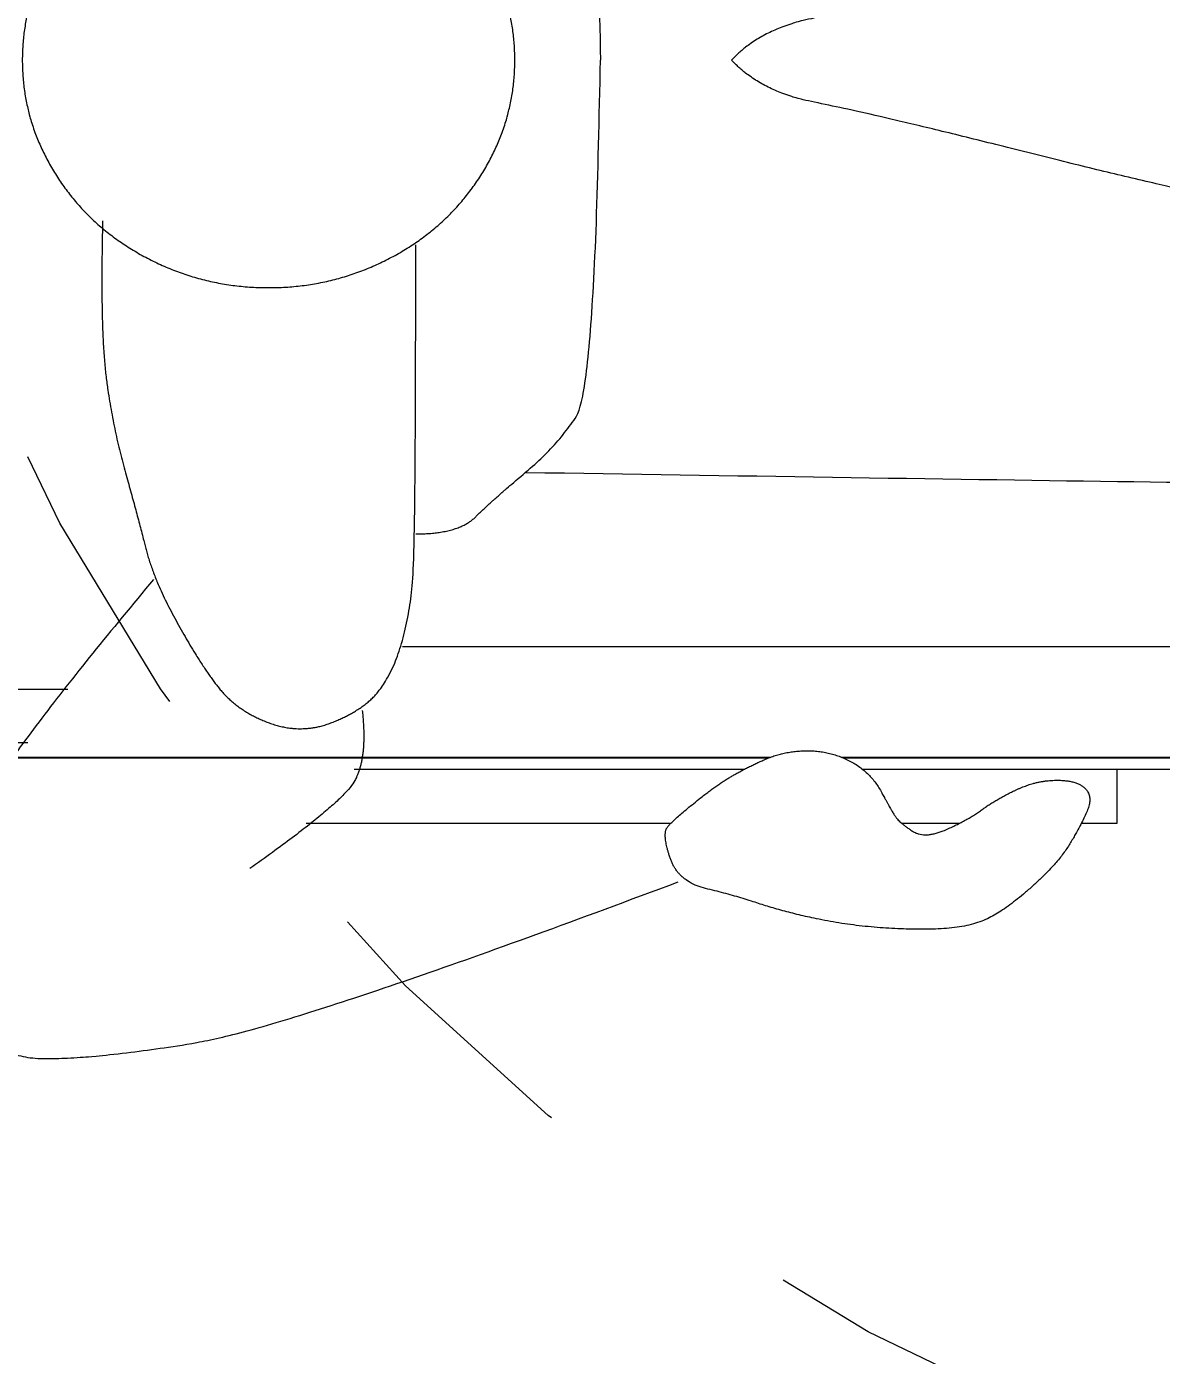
# Model space of a CAD drawing. Header units: metres. Extents: x 106 to 148.5, y -12.7 to 30.
# Drawn here: x 131.8903 to 132.3143, y 21.3734 to 21.8698 of the extents above; entities that cross this region are included whole.
import ezdxf

# ---------------------------------------------------------------- set-up
doc = ezdxf.new("R2010")
doc.units = ezdxf.units.M
doc.header["$LTSCALE"] = 0.508
doc.header["$PDMODE"] = 1
doc.header["$PDSIZE"] = -2
doc.linetypes.add('STYLE_01', pattern=[0.416641, 0.208282, -0.208359])
doc.layers.add('Palazzina IT', color=7, linetype='Continuous')
doc.styles.add('Century Gothic', font='GOTHIC.TTF')
doc.dimstyles.new('Wolli', dxfattribs={"dimtxt": 0.101424, "dimasz": 0.099994, "dimexe": 0.2, "dimexo": 0.2, "dimgap": 0.0015, "dimtad": 1, "dimzin": 3, "dimtxsty": 'Century Gothic', "dimblk": 'DOT', "dimcen": 0, "dimdle": 0.002, "dimaunit": 1, "dimazin": 0, "dimtfac": 0.8, "dimtix": 1, "dimtmove": 0, "dimatfit": 0, "dimldrblk": 'VW_FILLEDARROW', "dimfxl": 1, "dimfrac": 2, "dimtolj": 1, "dimtzin": 3, "dimarcsym": 0})

# ---------------------------------------------------------------- blocks, each defined once
blk = doc.blocks.new('*D6')
at = {"linetype": 'Continuous', "lineweight": -2, "transparency": 16777216}
h = blk.add_hatch(color=0, dxfattribs=at)
edge = h.paths.add_edge_path()
edge.add_arc((131.68464, 21.59667), 0.05, 0, 360, ccw=False)
h = blk.add_hatch(color=0, dxfattribs=at)
edge = h.paths.add_edge_path()
edge.add_arc((133.48464, 21.59667), 0.05, 0, 360, ccw=False)
at = {"color": 0, "linetype": 'Continuous', "lineweight": -2, "transparency": 16777216}
for p, q in [((131.68464, 20.89667), (131.68464, 21.79667)), ((133.48464, 20.89667), (133.48464, 21.79667)), ((131.48464, 21.59667), (131.68464, 21.59667)), ((131.68464, 21.59667), (133.48464, 21.59667)), ((133.48464, 21.59667), (133.68464, 21.59667))]:
    blk.add_line(p, q, dxfattribs=at)
for centre in [(131.68464, 21.59667), (133.48464, 21.59667)]:
    blk.add_circle(centre, 0.05, dxfattribs=at)
at = {"layer": 'Defpoints', "color": 0, "lineweight": 0, "transparency": 16777216}
for p in [(131.68464, 21.59667), (131.68464, 21.59667), (133.48464, 21.59667)]:
    blk.add_point(p, dxfattribs=at)
at = {"color": 0, "transparency": 16777216, "insert": (132.44917, 21.80555), "char_height": 0.101424, "attachment_point": 1, "line_spacing_factor": 1.022525, "style": 'Century Gothic'}
blk.add_mtext('1,80', dxfattribs=at)
blk = doc.blocks.new('_DOT')
at = {"color": 0, "linetype": 'ByBlock', "lineweight": -2}
blk.add_line((-0.5, 0), (-1, 0), dxfattribs=at)
at = {"color": 0, "linetype": 'ByBlock', "lineweight": -2, "const_width": 0.5}
blk.add_lwpolyline([(-0.25, 0, 1), (0.25, 0, 1)], format="xyb", close=True, dxfattribs=at)
blk = doc.blocks.new('VW_FILLEDARROW')
at = {"color": 0, "lineweight": -2}
blk.add_solid([(0, 0), (-3.1752, -0.8508), (-3.1752, 0.8508)], dxfattribs=at)
blk = doc.blocks.new('Gruppo-15')
at = {"color": 8, "linetype": 'Continuous', "lineweight": 13}
for points in [[(-33.17632, 141.1431), (-32.80132, 141.1431), (-32.80132, 141.0971), (-32.90932, 141.0971)], [(-33.31632, 141.1071), (-33.39632, 141.1071), (-33.39632, 141.1271), (-33.30132, 141.1271)], [(-33.21232, 141.0771), (-33.07032, 141.0771), (-32.90932, 141.0771), (-32.90932, 141.0971), (-33.19432, 141.0971)]]:
    blk.add_lwpolyline(points, dxfattribs=at)
for points in [[(-33.13032, 141.5161), (-32.72832, 141.5231), (-32.70832, 141.5181), (-32.68532, 141.5061), (-32.67732, 141.4891), (-32.67332, 141.4641), (-32.67932, 141.4511), (-32.69332, 141.4341), (-32.70832, 141.4281), (-32.76832, 141.4281), (-32.83032, 141.4211), (-32.88532, 141.4111), (-33.00032, 141.3821), (-33.04232, 141.3741), (-33.05332, 141.3621)], [(-33.13032, 141.2081), (-32.72832, 141.2011), (-32.70832, 141.2061), (-32.68532, 141.2181), (-32.67732, 141.2351), (-32.67332, 141.2601), (-32.67932, 141.2731), (-32.69332, 141.2901), (-32.70832, 141.2961), (-32.76832, 141.2961), (-32.83032, 141.3031), (-32.88532, 141.3131), (-33.00032, 141.3421), (-33.04232, 141.3501), (-33.05332, 141.3621)], [(-33.26932, 141.1681), (-33.34732, 141.0751), (-33.35332, 141.0261), (-33.33032, 140.9891), (-33.28932, 140.9891), (-33.21732, 141.0011), (-33.07332, 141.0551)], [(-33.19132, 141.1191), (-33.18932, 141.1011), (-33.19932, 141.0841), (-33.23332, 141.0601)]]:
    blk.add_open_spline(points, degree=2, dxfattribs=at)
blk.add_wipeout([(-33.22632, 141.3621), (-33.31832, 141.3621), (-33.31832, 141.36139), (-33.31831, 141.36068), (-33.31829, 141.35997), (-33.31827, 141.35927), (-33.31824, 141.35856), (-33.31821, 141.35786), (-33.31817, 141.35716), (-33.31813, 141.35646), (-33.31808, 141.35576), (-33.31802, 141.35506), (-33.31796, 141.35436), (-33.31789, 141.35367), (-33.31781, 141.35298), (-33.31773, 141.35229), (-33.31764, 141.3516), (-33.31755, 141.35091), (-33.31745, 141.35022), (-33.31734, 141.34953), (-33.31723, 141.34885), (-33.31712, 141.34817), (-33.31699, 141.34749), (-33.31686, 141.34681), (-33.31673, 141.34613), (-33.31659, 141.34545), (-33.31644, 141.34478), (-33.31629, 141.3441), (-33.31613, 141.34343), (-33.31596, 141.34276), (-33.31579, 141.34209), (-33.31561, 141.34142), (-33.31543, 141.34076), (-33.31524, 141.34009), (-33.31504, 141.33943), (-33.31484, 141.33877), (-33.31463, 141.33811), (-33.31442, 141.33745), (-33.3142, 141.33679), (-33.31397, 141.33614), (-33.31374, 141.33548), (-33.3135, 141.33483), (-33.31326, 141.33418), (-33.31301, 141.33353), (-33.31275, 141.33288), (-33.31249, 141.33223), (-33.31222, 141.33159), (-33.31195, 141.33094), (-33.31167, 141.3303), (-33.31138, 141.32966), (-33.31109, 141.32902), (-33.31079, 141.32838), (-33.31049, 141.32775), (-33.31018, 141.32711), (-33.30986, 141.32648), (-33.30954, 141.32584), (-33.30921, 141.32521), (-33.30888, 141.32459), (-33.30854, 141.32396), (-33.30819, 141.32333), (-33.30784, 141.32271), (-33.30748, 141.32208), (-33.30712, 141.32146), (-33.30675, 141.32084), (-33.30637, 141.32022), (-33.30599, 141.31961), (-33.3056, 141.31899), (-33.30521, 141.31838), (-33.30481, 141.31778), (-33.30441, 141.31717), (-33.30401, 141.31658), (-33.3036, 141.31598), (-33.30319, 141.31539), (-33.30277, 141.31481), (-33.30234, 141.31422), (-33.30192, 141.31365), (-33.30149, 141.31307), (-33.30105, 141.3125), (-33.30061, 141.31194), (-33.30016, 141.31138), (-33.29972, 141.31082), (-33.29926, 141.31026), (-33.2988, 141.30972), (-33.29834, 141.30917), (-33.29787, 141.30863), (-33.2974, 141.30809), (-33.29693, 141.30756), (-33.29645, 141.30703), (-33.29596, 141.30651), (-33.29547, 141.30599), (-33.29498, 141.30547), (-33.29448, 141.30496), (-33.29398, 141.30445), (-33.29348, 141.30394), (-33.29297, 141.30344), (-33.29245, 141.30295), (-33.29193, 141.30245), (-33.29141, 141.30197), (-33.29088, 141.30148), (-33.29035, 141.301), (-33.28981, 141.30053), (-33.28927, 141.30005), (-33.28872, 141.29959), (-33.28817, 141.29912), (-33.28762, 141.29866), (-33.28706, 141.29821), (-33.28649, 141.29776), (-33.28592, 141.29731), (-33.28535, 141.29687), (-33.28478, 141.29643), (-33.28419, 141.29599), (-33.28361, 141.29556), (-33.28302, 141.29513), (-33.28242, 141.29471), (-33.28183, 141.29429), (-33.28122, 141.29388), (-33.28061, 141.29347), (-33.28, 141.29306), (-33.27939, 141.29266), (-33.27877, 141.29226), (-33.27814, 141.29186), (-33.27751, 141.29147), (-33.27688, 141.29109), (-33.27624, 141.2907), (-33.2756, 141.29033), (-33.27495, 141.28995), (-33.2743, 141.28958), (-33.27364, 141.28922), (-33.27298, 141.28885), (-33.27232, 141.2885), (-33.27165, 141.28814), (-33.27098, 141.2878), (-33.27031, 141.28745), (-33.26963, 141.28712), (-33.26896, 141.28679), (-33.26828, 141.28646), (-33.26761, 141.28614), (-33.26693, 141.28583), (-33.26625, 141.28552), (-33.26556, 141.28522), (-33.26488, 141.28492), (-33.26419, 141.28463), (-33.26351, 141.28434), (-33.26282, 141.28406), (-33.26213, 141.28378), (-33.26144, 141.28351), (-33.26074, 141.28325), (-33.26005, 141.28299), (-33.25935, 141.28274), (-33.25865, 141.28249), (-33.25795, 141.28225), (-33.25725, 141.28201), (-33.25655, 141.28178), (-33.25584, 141.28156), (-33.25514, 141.28134), (-33.25443, 141.28112), (-33.25372, 141.28092), (-33.25301, 141.28071), (-33.25229, 141.28052), (-33.25158, 141.28032), (-33.25086, 141.28014), (-33.25014, 141.27996), (-33.24942, 141.27978), (-33.2487, 141.27961), (-33.24798, 141.27945), (-33.24726, 141.27929), (-33.24653, 141.27914), (-33.2458, 141.27899), (-33.24507, 141.27885), (-33.24434, 141.27871), (-33.24361, 141.27858), (-33.24288, 141.27845), (-33.24214, 141.27833), (-33.2414, 141.27822), (-33.24066, 141.27811), (-33.23992, 141.27801), (-33.23918, 141.27791), (-33.23844, 141.27782), (-33.23769, 141.27773), (-33.23695, 141.27765), (-33.2362, 141.27758), (-33.23545, 141.27751), (-33.2347, 141.27744), (-33.23394, 141.27739), (-33.23319, 141.27733), (-33.23243, 141.27729), (-33.23167, 141.27724), (-33.23091, 141.27721), (-33.23015, 141.27718), (-33.22939, 141.27715), (-33.22862, 141.27713), (-33.22786, 141.27712), (-33.22709, 141.27711), (-33.22632, 141.27711), (-33.22555, 141.27711), (-33.22478, 141.27712), (-33.22402, 141.27713), (-33.22325, 141.27715), (-33.22249, 141.27717), (-33.22173, 141.27721), (-33.22097, 141.27724), (-33.22021, 141.27728), (-33.21945, 141.27733), (-33.2187, 141.27738), (-33.21794, 141.27744), (-33.21719, 141.2775), (-33.21644, 141.27757), (-33.21569, 141.27765), (-33.21495, 141.27773), (-33.2142, 141.27782), (-33.21346, 141.27791), (-33.21272, 141.278), (-33.21198, 141.27811), (-33.21124, 141.27822), (-33.2105, 141.27833), (-33.20976, 141.27845), (-33.20903, 141.27857), (-33.2083, 141.2787), (-33.20757, 141.27884), (-33.20684, 141.27898), (-33.20611, 141.27913), (-33.20538, 141.27928), (-33.20466, 141.27944), (-33.20394, 141.27961), (-33.20322, 141.27977), (-33.2025, 141.27995), (-33.20178, 141.28013), (-33.20106, 141.28032), (-33.20035, 141.28051), (-33.19963, 141.28071), (-33.19892, 141.28091), (-33.19821, 141.28112), (-33.19751, 141.28133), (-33.1968, 141.28155), (-33.19609, 141.28178), (-33.19539, 141.28201), (-33.19469, 141.28224), (-33.19399, 141.28249), (-33.19329, 141.28273), (-33.19259, 141.28299), (-33.1919, 141.28324), (-33.1912, 141.28351), (-33.19051, 141.28378), (-33.18982, 141.28405), (-33.18913, 141.28433), (-33.18845, 141.28462), (-33.18776, 141.28491), (-33.18708, 141.28521), (-33.18639, 141.28551), (-33.18571, 141.28582), (-33.18503, 141.28614), (-33.18436, 141.28646), (-33.18368, 141.28678), (-33.18301, 141.28711), (-33.18233, 141.28745), (-33.18166, 141.28779), (-33.18099, 141.28814), (-33.18033, 141.28849), (-33.17966, 141.28885), (-33.179, 141.28921), (-33.17834, 141.28958), (-33.17769, 141.28995), (-33.17705, 141.29032), (-33.1764, 141.2907), (-33.17576, 141.29108), (-33.17513, 141.29147), (-33.1745, 141.29186), (-33.17388, 141.29225), (-33.17325, 141.29265), (-33.17264, 141.29306), (-33.17203, 141.29346), (-33.17142, 141.29387), (-33.17082, 141.29429), (-33.17022, 141.29471), (-33.16962, 141.29513), (-33.16903, 141.29556), (-33.16845, 141.29599), (-33.16787, 141.29642), (-33.16729, 141.29686), (-33.16672, 141.29731), (-33.16615, 141.29775), (-33.16558, 141.29821), (-33.16503, 141.29866), (-33.16447, 141.29912), (-33.16392, 141.29958), (-33.16337, 141.30005), (-33.16283, 141.30052), (-33.1623, 141.301), (-33.16176, 141.30148), (-33.16124, 141.30196), (-33.16071, 141.30245), (-33.16019, 141.30295), (-33.15968, 141.30344), (-33.15917, 141.30394), (-33.15866, 141.30445), (-33.15816, 141.30496), (-33.15766, 141.30547), (-33.15717, 141.30598), (-33.15668, 141.30651), (-33.15619, 141.30703), (-33.15571, 141.30756), (-33.15524, 141.30809), (-33.15477, 141.30863), (-33.1543, 141.30917), (-33.15384, 141.30972), (-33.15338, 141.31026), (-33.15293, 141.31082), (-33.15248, 141.31138), (-33.15203, 141.31194), (-33.15159, 141.3125), (-33.15116, 141.31307), (-33.15073, 141.31365), (-33.1503, 141.31422), (-33.14988, 141.31481), (-33.14946, 141.31539), (-33.14905, 141.31598), (-33.14864, 141.31658), (-33.14823, 141.31717), (-33.14783, 141.31778), (-33.14743, 141.31838), (-33.14704, 141.31899), (-33.14666, 141.31961), (-33.14627, 141.32022), (-33.1459, 141.32084), (-33.14553, 141.32146), (-33.14516, 141.32208), (-33.1448, 141.32271), (-33.14445, 141.32333), (-33.14411, 141.32396), (-33.14377, 141.32459), (-33.14343, 141.32521), (-33.1431, 141.32584), (-33.14278, 141.32648), (-33.14247, 141.32711), (-33.14216, 141.32775), (-33.14185, 141.32838), (-33.14155, 141.32902), (-33.14126, 141.32966), (-33.14098, 141.3303), (-33.1407, 141.33094), (-33.14042, 141.33159), (-33.14015, 141.33223), (-33.13989, 141.33288), (-33.13964, 141.33353), (-33.13939, 141.33418), (-33.13914, 141.33483), (-33.13891, 141.33548), (-33.13867, 141.33614), (-33.13845, 141.33679), (-33.13823, 141.33745), (-33.13801, 141.33811), (-33.13781, 141.33877), (-33.1376, 141.33943), (-33.13741, 141.34009), (-33.13722, 141.34076), (-33.13704, 141.34142), (-33.13686, 141.34209), (-33.13669, 141.34276), (-33.13652, 141.34343), (-33.13636, 141.3441), (-33.13621, 141.34478), (-33.13606, 141.34545), (-33.13592, 141.34613), (-33.13578, 141.34681), (-33.13565, 141.34749), (-33.13553, 141.34817), (-33.13541, 141.34885), (-33.1353, 141.34953), (-33.13519, 141.35022), (-33.13509, 141.35091), (-33.135, 141.3516), (-33.13491, 141.35229), (-33.13483, 141.35298), (-33.13476, 141.35367), (-33.13469, 141.35436), (-33.13462, 141.35506), (-33.13457, 141.35576), (-33.13452, 141.35646), (-33.13447, 141.35716), (-33.13443, 141.35786), (-33.1344, 141.35856), (-33.13437, 141.35927), (-33.13435, 141.35997), (-33.13433, 141.36068), (-33.13432, 141.36139), (-33.13432, 141.3621)], dxfattribs=at)
for points in [[(-33.17132, 141.5391), (-33.15532, 141.5391), (-33.14232, 141.5261), (-33.11832, 141.5061), (-33.10432, 141.4841), (-33.10232, 141.3621)], [(-33.13432, 141.3621), (-33.13432, 141.38487), (-33.15898, 141.42432), (-33.20167, 141.4471), (-33.25097, 141.4471), (-33.29366, 141.42432), (-33.31831, 141.38487), (-33.31832, 141.3621)], [(-33.31832, 141.3621), (-33.31832, 141.33933), (-33.29366, 141.29988), (-33.25097, 141.27711), (-33.20167, 141.2771), (-33.15898, 141.29988), (-33.13433, 141.33933), (-33.13432, 141.3621)], [(-33.17132, 141.1851), (-33.15532, 141.1851), (-33.14232, 141.1981), (-33.11832, 141.2181), (-33.10432, 141.2401), (-33.10232, 141.3621)], [(-33.28832, 141.3021), (-33.28932, 141.2601), (-33.28432, 141.2241), (-33.27532, 141.1921), (-33.26932, 141.1681), (-33.25232, 141.1371), (-33.23832, 141.1191), (-33.21432, 141.1101), (-33.19132, 141.1191), (-33.18032, 141.1321), (-33.17332, 141.1551), (-33.17132, 141.1851), (-33.17132, 141.2931)]]:
    blk.add_open_spline(points, degree=2, dxfattribs=at)
blk.add_wipeout([(-33.07632, 141.0641), (-33.07622, 141.06382), (-33.07613, 141.06355), (-33.07602, 141.06327), (-33.07592, 141.063), (-33.07581, 141.06273), (-33.07569, 141.06247), (-33.07557, 141.06221), (-33.07545, 141.06195), (-33.07533, 141.0617), (-33.0752, 141.06145), (-33.07507, 141.0612), (-33.07493, 141.06095), (-33.07479, 141.06071), (-33.07465, 141.06047), (-33.0745, 141.06024), (-33.07435, 141.06001), (-33.0742, 141.05978), (-33.07404, 141.05955), (-33.07388, 141.05933), (-33.07371, 141.05911), (-33.07354, 141.05889), (-33.07337, 141.05868), (-33.0732, 141.05847), (-33.07302, 141.05827), (-33.07283, 141.05806), (-33.07264, 141.05786), (-33.07245, 141.05766), (-33.07226, 141.05747), (-33.07206, 141.05728), (-33.07186, 141.05709), (-33.07165, 141.05691), (-33.07145, 141.05673), (-33.07123, 141.05655), (-33.07102, 141.05637), (-33.0708, 141.0562), (-33.07057, 141.05603), (-33.07034, 141.05587), (-33.07011, 141.05571), (-33.06988, 141.05555), (-33.06964, 141.05539), (-33.0694, 141.05524), (-33.06915, 141.05509), (-33.0689, 141.05494), (-33.06865, 141.0548), (-33.06839, 141.05466), (-33.06813, 141.05452), (-33.06787, 141.05439), (-33.0676, 141.05426), (-33.06733, 141.05413), (-33.06706, 141.05401), (-33.06678, 141.05389), (-33.06649, 141.05377), (-33.06621, 141.05365), (-33.06592, 141.05354), (-33.06563, 141.05343), (-33.06533, 141.05333), (-33.06503, 141.05323), (-33.06472, 141.05313), (-33.06442, 141.05303), (-33.0641, 141.05294), (-33.06379, 141.05285), (-33.06347, 141.05276), (-33.06315, 141.05268), (-33.06282, 141.0526), (-33.06249, 141.05252), (-33.06217, 141.05244), (-33.06184, 141.05237), (-33.06151, 141.05229), (-33.06119, 141.05221), (-33.06086, 141.05213), (-33.06054, 141.05205), (-33.06022, 141.05197), (-33.0599, 141.05189), (-33.05958, 141.05181), (-33.05926, 141.05173), (-33.05894, 141.05165), (-33.05862, 141.05156), (-33.0583, 141.05148), (-33.05798, 141.0514), (-33.05766, 141.05132), (-33.05735, 141.05124), (-33.05703, 141.05116), (-33.05672, 141.05107), (-33.0564, 141.05099), (-33.05609, 141.05091), (-33.05578, 141.05082), (-33.05547, 141.05074), (-33.05516, 141.05066), (-33.05485, 141.05057), (-33.05454, 141.05049), (-33.05423, 141.0504), (-33.05392, 141.05032), (-33.05361, 141.05023), (-33.05331, 141.05015), (-33.053, 141.05006), (-33.0527, 141.04998), (-33.05239, 141.04989), (-33.05209, 141.0498), (-33.05178, 141.04972), (-33.05148, 141.04963), (-33.05118, 141.04954), (-33.05088, 141.04946), (-33.05058, 141.04937), (-33.05028, 141.04928), (-33.04998, 141.04919), (-33.04968, 141.0491), (-33.04939, 141.04902), (-33.04909, 141.04893), (-33.0488, 141.04884), (-33.0485, 141.04875), (-33.04821, 141.04866), (-33.04791, 141.04857), (-33.04762, 141.04848), (-33.04733, 141.04839), (-33.04704, 141.0483), (-33.04675, 141.04821), (-33.04646, 141.04812), (-33.04617, 141.04803), (-33.04588, 141.04794), (-33.04559, 141.04784), (-33.04531, 141.04775), (-33.04502, 141.04766), (-33.04474, 141.04757), (-33.04445, 141.04747), (-33.04417, 141.04738), (-33.04388, 141.04729), (-33.0436, 141.04719), (-33.04332, 141.0471), (-33.04304, 141.04701), (-33.04276, 141.04691), (-33.04247, 141.04682), (-33.04219, 141.04673), (-33.0419, 141.04664), (-33.04161, 141.04654), (-33.04132, 141.04645), (-33.04103, 141.04636), (-33.04074, 141.04627), (-33.04045, 141.04618), (-33.04015, 141.04608), (-33.03986, 141.04599), (-33.03956, 141.0459), (-33.03926, 141.04581), (-33.03896, 141.04572), (-33.03866, 141.04563), (-33.03836, 141.04554), (-33.03806, 141.04545), (-33.03776, 141.04536), (-33.03745, 141.04528), (-33.03714, 141.04519), (-33.03684, 141.0451), (-33.03653, 141.04501), (-33.03622, 141.04492), (-33.03591, 141.04483), (-33.0356, 141.04475), (-33.03528, 141.04466), (-33.03497, 141.04457), (-33.03465, 141.04449), (-33.03433, 141.0444), (-33.03401, 141.04431), (-33.0337, 141.04423), (-33.03337, 141.04414), (-33.03305, 141.04405), (-33.03273, 141.04397), (-33.0324, 141.04388), (-33.03208, 141.0438), (-33.03175, 141.04371), (-33.03142, 141.04363), (-33.03109, 141.04355), (-33.03076, 141.04346), (-33.03043, 141.04338), (-33.0301, 141.0433), (-33.02976, 141.04321), (-33.02943, 141.04313), (-33.02909, 141.04305), (-33.02875, 141.04296), (-33.02841, 141.04288), (-33.02807, 141.0428), (-33.02773, 141.04272), (-33.02739, 141.04264), (-33.02704, 141.04256), (-33.0267, 141.04248), (-33.02635, 141.04239), (-33.02601, 141.04231), (-33.02566, 141.04223), (-33.02531, 141.04215), (-33.02495, 141.04207), (-33.0246, 141.04199), (-33.02425, 141.04192), (-33.02389, 141.04184), (-33.02354, 141.04176), (-33.02318, 141.04168), (-33.02282, 141.0416), (-33.02246, 141.04152), (-33.0221, 141.04145), (-33.02174, 141.04137), (-33.02138, 141.04129), (-33.02102, 141.04122), (-33.02066, 141.04115), (-33.02029, 141.04107), (-33.01993, 141.041), (-33.01957, 141.04093), (-33.0192, 141.04086), (-33.01884, 141.04079), (-33.01847, 141.04072), (-33.01811, 141.04065), (-33.01774, 141.04058), (-33.01737, 141.04051), (-33.01701, 141.04044), (-33.01664, 141.04038), (-33.01627, 141.04031), (-33.0159, 141.04025), (-33.01554, 141.04019), (-33.01517, 141.04012), (-33.0148, 141.04006), (-33.01443, 141.04), (-33.01405, 141.03994), (-33.01368, 141.03988), (-33.01331, 141.03982), (-33.01294, 141.03976), (-33.01257, 141.0397), (-33.01219, 141.03964), (-33.01182, 141.03959), (-33.01144, 141.03953), (-33.01107, 141.03948), (-33.01069, 141.03942), (-33.01032, 141.03937), (-33.00994, 141.03932), (-33.00957, 141.03926), (-33.00919, 141.03921), (-33.00881, 141.03916), (-33.00843, 141.03911), (-33.00805, 141.03906), (-33.00768, 141.03901), (-33.0073, 141.03897), (-33.00692, 141.03892), (-33.00654, 141.03887), (-33.00615, 141.03883), (-33.00577, 141.03878), (-33.00539, 141.03874), (-33.00501, 141.03869), (-33.00462, 141.03865), (-33.00424, 141.03861), (-33.00386, 141.03857), (-33.00347, 141.03853), (-33.00309, 141.03849), (-33.0027, 141.03845), (-33.00232, 141.03841), (-33.00193, 141.03837), (-33.00154, 141.03834), (-33.00116, 141.0383), (-33.00077, 141.03827), (-33.00038, 141.03823), (-32.99999, 141.0382), (-32.9996, 141.03817), (-32.99921, 141.03813), (-32.99882, 141.0381), (-32.99843, 141.03807), (-32.99804, 141.03804), (-32.99765, 141.03801), (-32.99726, 141.03798), (-32.99688, 141.03795), (-32.99649, 141.03793), (-32.9961, 141.0379), (-32.99572, 141.03787), (-32.99533, 141.03785), (-32.99495, 141.03783), (-32.99457, 141.0378), (-32.99419, 141.03778), (-32.9938, 141.03776), (-32.99342, 141.03774), (-32.99304, 141.03771), (-32.99266, 141.03769), (-32.99229, 141.03768), (-32.99191, 141.03766), (-32.99153, 141.03764), (-32.99115, 141.03762), (-32.99078, 141.03761), (-32.9904, 141.03759), (-32.99003, 141.03758), (-32.98966, 141.03756), (-32.98928, 141.03755), (-32.98891, 141.03754), (-32.98854, 141.03752), (-32.98817, 141.03751), (-32.9878, 141.0375), (-32.98743, 141.03749), (-32.98706, 141.03748), (-32.9867, 141.03748), (-32.98633, 141.03747), (-32.98596, 141.03746), (-32.9856, 141.03746), (-32.98523, 141.03745), (-32.98487, 141.03745), (-32.98451, 141.03744), (-32.98414, 141.03744), (-32.98378, 141.03744), (-32.98342, 141.03744), (-32.98306, 141.03743), (-32.9827, 141.03743), (-32.98234, 141.03744), (-32.98198, 141.03744), (-32.98163, 141.03744), (-32.98127, 141.03744), (-32.98091, 141.03744), (-32.98056, 141.03745), (-32.9802, 141.03745), (-32.97985, 141.03746), (-32.9795, 141.03747), (-32.97915, 141.03747), (-32.97879, 141.03748), (-32.97844, 141.03749), (-32.97809, 141.0375), (-32.97774, 141.03751), (-32.9774, 141.03752), (-32.97705, 141.03753), (-32.9767, 141.03754), (-32.97635, 141.03756), (-32.97601, 141.03757), (-32.97566, 141.03759), (-32.97532, 141.0376), (-32.97498, 141.03762), (-32.97464, 141.03764), (-32.9743, 141.03765), (-32.97396, 141.03768), (-32.97363, 141.0377), (-32.97329, 141.03772), (-32.97296, 141.03775), (-32.97263, 141.03777), (-32.97231, 141.0378), (-32.97198, 141.03783), (-32.97166, 141.03786), (-32.97134, 141.03789), (-32.97102, 141.03793), (-32.9707, 141.03796), (-32.97038, 141.038), (-32.97007, 141.03804), (-32.96976, 141.03808), (-32.96945, 141.03812), (-32.96914, 141.03816), (-32.96884, 141.03821), (-32.96853, 141.03825), (-32.96823, 141.0383), (-32.96793, 141.03835), (-32.96763, 141.0384), (-32.96734, 141.03845), (-32.96704, 141.0385), (-32.96675, 141.03856), (-32.96646, 141.03861), (-32.96617, 141.03867), (-32.96589, 141.03873), (-32.9656, 141.03879), (-32.96532, 141.03885), (-32.96504, 141.03891), (-32.96476, 141.03898), (-32.96449, 141.03905), (-32.96421, 141.03911), (-32.96394, 141.03918), (-32.96367, 141.03925), (-32.9634, 141.03932), (-32.96313, 141.0394), (-32.96287, 141.03947), (-32.96261, 141.03955), (-32.96234, 141.03963), (-32.96209, 141.03971), (-32.96183, 141.03979), (-32.96157, 141.03987), (-32.96132, 141.03995), (-32.96107, 141.04004), (-32.96082, 141.04013), (-32.96057, 141.04021), (-32.96033, 141.0403), (-32.96009, 141.04039), (-32.95984, 141.04049), (-32.95961, 141.04058), (-32.95937, 141.04068), (-32.95913, 141.04077), (-32.9589, 141.04087), (-32.95867, 141.04097), (-32.95844, 141.04107), (-32.95821, 141.04118), (-32.95799, 141.04128), (-32.95776, 141.04139), (-32.95754, 141.04149), (-32.95732, 141.0416), (-32.9571, 141.04171), (-32.95688, 141.04182), (-32.95666, 141.04194), (-32.95644, 141.04206), (-32.95621, 141.04218), (-32.95599, 141.0423), (-32.95576, 141.04243), (-32.95553, 141.04255), (-32.9553, 141.04268), (-32.95507, 141.04282), (-32.95484, 141.04295), (-32.95461, 141.04309), (-32.95437, 141.04323), (-32.95414, 141.04337), (-32.9539, 141.04352), (-32.95366, 141.04366), (-32.95343, 141.04381), (-32.95318, 141.04397), (-32.95294, 141.04412), (-32.9527, 141.04428), (-32.95246, 141.04444), (-32.95221, 141.0446), (-32.95197, 141.04476), (-32.95172, 141.04493), (-32.95147, 141.0451), (-32.95122, 141.04527), (-32.95097, 141.04544), (-32.95072, 141.04562), (-32.95046, 141.0458), (-32.95021, 141.04598), (-32.94995, 141.04616), (-32.9497, 141.04635), (-32.94944, 141.04654), (-32.94918, 141.04673), (-32.94892, 141.04692), (-32.94865, 141.04712), (-32.94839, 141.04732), (-32.94813, 141.04752), (-32.94786, 141.04772), (-32.94759, 141.04793), (-32.94733, 141.04814), (-32.94706, 141.04835), (-32.94679, 141.04856), (-32.94651, 141.04878), (-32.94624, 141.049), (-32.94597, 141.04922), (-32.94569, 141.04944), (-32.94541, 141.04966), (-32.94514, 141.04989), (-32.94486, 141.05012), (-32.94458, 141.05035), (-32.94429, 141.05059), (-32.94401, 141.05083), (-32.94373, 141.05107), (-32.94344, 141.05131), (-32.94316, 141.05155), (-32.94287, 141.0518), (-32.94258, 141.05205), (-32.94229, 141.0523), (-32.942, 141.05256), (-32.94171, 141.05282), (-32.94141, 141.05307), (-32.94112, 141.05334), (-32.94082, 141.0536), (-32.94052, 141.05387), (-32.94023, 141.05413), (-32.93994, 141.0544), (-32.93965, 141.05466), (-32.93937, 141.05492), (-32.93908, 141.05519), (-32.9388, 141.05545), (-32.93852, 141.05571), (-32.93825, 141.05597), (-32.93797, 141.05623), (-32.9377, 141.05649), (-32.93743, 141.05675), (-32.93717, 141.05701), (-32.9369, 141.05727), (-32.93664, 141.05753), (-32.93638, 141.05779), (-32.93613, 141.05805), (-32.93587, 141.0583), (-32.93562, 141.05856), (-32.93537, 141.05882), (-32.93512, 141.05907), (-32.93488, 141.05933), (-32.93464, 141.05958), (-32.9344, 141.05984), (-32.93416, 141.06009), (-32.93393, 141.06034), (-32.93369, 141.0606), (-32.93346, 141.06085), (-32.93324, 141.0611), (-32.93301, 141.06135), (-32.93279, 141.0616), (-32.93257, 141.06185), (-32.93235, 141.0621), (-32.93214, 141.06235), (-32.93192, 141.0626), (-32.93171, 141.06285), (-32.93151, 141.0631), (-32.9313, 141.06334), (-32.9311, 141.06359), (-32.9309, 141.06384), (-32.9307, 141.06408), (-32.9305, 141.06433), (-32.93031, 141.06457), (-32.93012, 141.06482), (-32.92993, 141.06506), (-32.92975, 141.0653), (-32.92956, 141.06555), (-32.92938, 141.06579), (-32.9292, 141.06603), (-32.92903, 141.06627), (-32.92885, 141.06651), (-32.92868, 141.06675), (-32.92851, 141.06699), (-32.92835, 141.06723), (-32.92818, 141.06747), (-32.92802, 141.06771), (-32.92786, 141.06795), (-32.92771, 141.06819), (-32.92755, 141.06842), (-32.9274, 141.06866), (-32.92725, 141.0689), (-32.92711, 141.06913), (-32.92696, 141.06937), (-32.92682, 141.0696), (-32.92668, 141.06983), (-32.92654, 141.07007), (-32.9264, 141.0703), (-32.92627, 141.07053), (-32.92613, 141.07076), (-32.926, 141.07099), (-32.92587, 141.07121), (-32.92573, 141.07144), (-32.9256, 141.07166), (-32.92548, 141.07188), (-32.92535, 141.07211), (-32.92522, 141.07233), (-32.9251, 141.07254), (-32.92497, 141.07276), (-32.92485, 141.07298), (-32.92473, 141.07319), (-32.92461, 141.07341), (-32.92449, 141.07362), (-32.92437, 141.07383), (-32.92425, 141.07404), (-32.92414, 141.07425), (-32.92402, 141.07446), (-32.92391, 141.07467), (-32.9238, 141.07487), (-32.92369, 141.07508), (-32.92358, 141.07528), (-32.92347, 141.07548), (-32.92336, 141.07569), (-32.92326, 141.07588), (-32.92315, 141.07608), (-32.92305, 141.07628), (-32.92295, 141.07648), (-32.92284, 141.07667), (-32.92274, 141.07686), (-32.92265, 141.07706), (-32.92255, 141.07725), (-32.92245, 141.07744), (-32.92236, 141.07763), (-32.92226, 141.07781), (-32.92217, 141.078), (-32.92208, 141.07818), (-32.92199, 141.07837), (-32.9219, 141.07855), (-32.92181, 141.07873), (-32.92173, 141.07891), (-32.92164, 141.07909), (-32.92156, 141.07927), (-32.92148, 141.07944), (-32.9214, 141.07962), (-32.92131, 141.07979), (-32.92124, 141.07997), (-32.92116, 141.08014), (-32.92108, 141.08031), (-32.92101, 141.08048), (-32.92093, 141.08065), (-32.92086, 141.08081), (-32.92079, 141.08098), (-32.92072, 141.08114), (-32.92065, 141.0813), (-32.92058, 141.08147), (-32.92051, 141.08163), (-32.92045, 141.08179), (-32.92038, 141.08194), (-32.92032, 141.0821), (-32.92026, 141.08226), (-32.9202, 141.08241), (-32.92014, 141.08257), (-32.92009, 141.08272), (-32.92004, 141.08287), (-32.91999, 141.08302), (-32.91994, 141.08317), (-32.9199, 141.08332), (-32.91986, 141.08347), (-32.91982, 141.08361), (-32.91978, 141.08376), (-32.91975, 141.08391), (-32.91971, 141.08405), (-32.91968, 141.08419), (-32.91966, 141.08434), (-32.91963, 141.08448), (-32.91961, 141.08462), (-32.91959, 141.08476), (-32.91957, 141.08489), (-32.91956, 141.08503), (-32.91955, 141.08517), (-32.91954, 141.0853), (-32.91953, 141.08544), (-32.91952, 141.08557), (-32.91952, 141.0857), (-32.91952, 141.08583), (-32.91952, 141.08596), (-32.91953, 141.08609), (-32.91953, 141.08622), (-32.91954, 141.08635), (-32.91956, 141.08648), (-32.91957, 141.0866), (-32.91959, 141.08673), (-32.91961, 141.08685), (-32.91963, 141.08697), (-32.91965, 141.08709), (-32.91968, 141.08721), (-32.91971, 141.08733), (-32.91974, 141.08745), (-32.91977, 141.08757), (-32.91981, 141.08769), (-32.91985, 141.0878), (-32.91989, 141.08792), (-32.91993, 141.08803), (-32.91998, 141.08814), (-32.92003, 141.08826), (-32.92008, 141.08837), (-32.92013, 141.08848), (-32.92019, 141.08859), (-32.92025, 141.08869), (-32.92031, 141.0888), (-32.92037, 141.08891), (-32.92044, 141.08901), (-32.9205, 141.08911), (-32.92058, 141.08922), (-32.92065, 141.08932), (-32.92072, 141.08942), (-32.9208, 141.08952), (-32.92088, 141.08962), (-32.92096, 141.08972), (-32.92105, 141.08982), (-32.92114, 141.08991), (-32.92123, 141.09001), (-32.92132, 141.0901), (-32.92142, 141.09019), (-32.92151, 141.09029), (-32.92161, 141.09038), (-32.92171, 141.09046), (-32.92182, 141.09055), (-32.92192, 141.09064), (-32.92203, 141.09072), (-32.92214, 141.0908), (-32.92225, 141.09089), (-32.92237, 141.09097), (-32.92248, 141.09104), (-32.9226, 141.09112), (-32.92272, 141.0912), (-32.92285, 141.09127), (-32.92297, 141.09134), (-32.9231, 141.09141), (-32.92323, 141.09148), (-32.92336, 141.09155), (-32.9235, 141.09162), (-32.92363, 141.09168), (-32.92377, 141.09175), (-32.92391, 141.09181), (-32.92406, 141.09187), (-32.9242, 141.09193), (-32.92435, 141.09199), (-32.9245, 141.09204), (-32.92465, 141.0921), (-32.92481, 141.09215), (-32.92496, 141.0922), (-32.92512, 141.09225), (-32.92528, 141.0923), (-32.92545, 141.09235), (-32.92561, 141.0924), (-32.92578, 141.09244), (-32.92595, 141.09249), (-32.92612, 141.09253), (-32.92629, 141.09257), (-32.92647, 141.09261), (-32.92665, 141.09264), (-32.92683, 141.09268), (-32.92701, 141.09271), (-32.9272, 141.09275), (-32.92738, 141.09278), (-32.92757, 141.09281), (-32.92776, 141.09284), (-32.92796, 141.09286), (-32.92815, 141.09289), (-32.92835, 141.09291), (-32.92855, 141.09294), (-32.92875, 141.09296), (-32.92896, 141.09298), (-32.92917, 141.093), (-32.92938, 141.09301), (-32.92959, 141.09303), (-32.9298, 141.09304), (-32.93002, 141.09305), (-32.93023, 141.09307), (-32.93045, 141.09307), (-32.93068, 141.09308), (-32.9309, 141.09309), (-32.93113, 141.09309), (-32.93136, 141.0931), (-32.93159, 141.0931), (-32.93182, 141.0931), (-32.93205, 141.0931), (-32.93229, 141.0931), (-32.93252, 141.09309), (-32.93276, 141.09309), (-32.93299, 141.09308), (-32.93323, 141.09307), (-32.93346, 141.09306), (-32.9337, 141.09305), (-32.93393, 141.09303), (-32.93416, 141.09302), (-32.9344, 141.093), (-32.93463, 141.09298), (-32.93487, 141.09296), (-32.9351, 141.09293), (-32.93534, 141.09291), (-32.93557, 141.09288), (-32.9358, 141.09285), (-32.93604, 141.09282), (-32.93627, 141.09279), (-32.93651, 141.09276), (-32.93674, 141.09272), (-32.93698, 141.09269), (-32.93721, 141.09265), (-32.93745, 141.09261), (-32.93768, 141.09257), (-32.93791, 141.09252), (-32.93815, 141.09248), (-32.93838, 141.09243), (-32.93862, 141.09238), (-32.93885, 141.09233), (-32.93909, 141.09228), (-32.93932, 141.09223), (-32.93955, 141.09217), (-32.93979, 141.09211), (-32.94002, 141.09205), (-32.94026, 141.09199), (-32.94049, 141.09193), (-32.94073, 141.09187), (-32.94096, 141.0918), (-32.9412, 141.09173), (-32.94143, 141.09166), (-32.94166, 141.09159), (-32.9419, 141.09152), (-32.94213, 141.09145), (-32.94237, 141.09137), (-32.9426, 141.09129), (-32.94284, 141.09121), (-32.94307, 141.09113), (-32.9433, 141.09105), (-32.94354, 141.09096), (-32.94377, 141.09088), (-32.94401, 141.09079), (-32.94424, 141.0907), (-32.94448, 141.09061), (-32.94471, 141.09052), (-32.94495, 141.09042), (-32.94518, 141.09032), (-32.94541, 141.09023), (-32.94565, 141.09013), (-32.94588, 141.09003), (-32.94612, 141.08992), (-32.94635, 141.08982), (-32.94659, 141.08971), (-32.94682, 141.0896), (-32.94705, 141.08949), (-32.94729, 141.08938), (-32.94752, 141.08927), (-32.94775, 141.08916), (-32.94798, 141.08905), (-32.94821, 141.08894), (-32.94844, 141.08883), (-32.94866, 141.08872), (-32.94889, 141.08861), (-32.94912, 141.0885), (-32.94934, 141.08838), (-32.94956, 141.08827), (-32.94978, 141.08816), (-32.95001, 141.08805), (-32.95023, 141.08793), (-32.95045, 141.08782), (-32.95066, 141.08771), (-32.95088, 141.08759), (-32.9511, 141.08748), (-32.95131, 141.08736), (-32.95153, 141.08725), (-32.95174, 141.08714), (-32.95195, 141.08702), (-32.95216, 141.08691), (-32.95237, 141.08679), (-32.95258, 141.08667), (-32.95279, 141.08656), (-32.953, 141.08644), (-32.95321, 141.08633), (-32.95341, 141.08621), (-32.95362, 141.08609), (-32.95382, 141.08598), (-32.95402, 141.08586), (-32.95422, 141.08574), (-32.95443, 141.08562), (-32.95462, 141.08551), (-32.95482, 141.08539), (-32.95502, 141.08527), (-32.95522, 141.08515), (-32.95541, 141.08503), (-32.95561, 141.08491), (-32.9558, 141.08479), (-32.956, 141.08467), (-32.95619, 141.08455), (-32.95638, 141.08443), (-32.95657, 141.08431), (-32.95676, 141.08419), (-32.95695, 141.08407), (-32.95713, 141.08395), (-32.95732, 141.08383), (-32.9575, 141.08371), (-32.95769, 141.08358), (-32.95787, 141.08346), (-32.95805, 141.08334), (-32.95823, 141.08322), (-32.95841, 141.08309), (-32.95859, 141.08297), (-32.95877, 141.08285), (-32.95895, 141.08272), (-32.95912, 141.0826), (-32.9593, 141.08248), (-32.95947, 141.08235), (-32.95965, 141.08223), (-32.95982, 141.0821), (-32.95999, 141.08198), (-32.96017, 141.08185), (-32.96034, 141.08173), (-32.96052, 141.0816), (-32.96069, 141.08148), (-32.96087, 141.08136), (-32.96105, 141.08123), (-32.96123, 141.08111), (-32.96142, 141.08099), (-32.9616, 141.08086), (-32.96178, 141.08074), (-32.96197, 141.08062), (-32.96216, 141.0805), (-32.96235, 141.08038), (-32.96254, 141.08025), (-32.96273, 141.08013), (-32.96292, 141.08001), (-32.96311, 141.07989), (-32.96331, 141.07977), (-32.9635, 141.07965), (-32.9637, 141.07953), (-32.9639, 141.07941), (-32.9641, 141.07929), (-32.9643, 141.07917), (-32.9645, 141.07905), (-32.9647, 141.07893), (-32.96491, 141.07882), (-32.96511, 141.0787), (-32.96532, 141.07858), (-32.96553, 141.07846), (-32.96573, 141.07834), (-32.96595, 141.07823), (-32.96616, 141.07811), (-32.96637, 141.07799), (-32.96658, 141.07788), (-32.9668, 141.07776), (-32.96702, 141.07764), (-32.96723, 141.07753), (-32.96745, 141.07741), (-32.96767, 141.0773), (-32.96789, 141.07718), (-32.96812, 141.07707), (-32.96834, 141.07695), (-32.96856, 141.07684), (-32.96879, 141.07672), (-32.96902, 141.07661), (-32.96925, 141.0765), (-32.96948, 141.07638), (-32.96971, 141.07627), (-32.96994, 141.07616), (-32.97017, 141.07604), (-32.97041, 141.07593), (-32.97064, 141.07582), (-32.97088, 141.07571), (-32.97112, 141.0756), (-32.97136, 141.07548), (-32.9716, 141.07537), (-32.97184, 141.07526), (-32.97209, 141.07515), (-32.97233, 141.07504), (-32.97258, 141.07493), (-32.97282, 141.07482), (-32.97307, 141.07471), (-32.97332, 141.0746), (-32.97357, 141.07449), (-32.97382, 141.07439), (-32.97406, 141.07429), (-32.97431, 141.07419), (-32.97455, 141.07409), (-32.97479, 141.074), (-32.97503, 141.07391), (-32.97527, 141.07383), (-32.9755, 141.07375), (-32.97573, 141.07367), (-32.97597, 141.07359), (-32.9762, 141.07352), (-32.97643, 141.07345), (-32.97665, 141.07338), (-32.97688, 141.07332), (-32.9771, 141.07326), (-32.97732, 141.0732), (-32.97754, 141.07315), (-32.97776, 141.0731), (-32.97798, 141.07305), (-32.97819, 141.073), (-32.97841, 141.07296), (-32.97862, 141.07293), (-32.97883, 141.07289), (-32.97904, 141.07286), (-32.97924, 141.07283), (-32.97945, 141.0728), (-32.97965, 141.07278), (-32.97985, 141.07276), (-32.98005, 141.07275), (-32.98025, 141.07274), (-32.98045, 141.07273), (-32.98064, 141.07272), (-32.98083, 141.07272), (-32.98102, 141.07272), (-32.98121, 141.07272), (-32.9814, 141.07273), (-32.98159, 141.07274), (-32.98177, 141.07275), (-32.98195, 141.07277), (-32.98213, 141.07278), (-32.98231, 141.07281), (-32.98249, 141.07283), (-32.98267, 141.07286), (-32.98284, 141.07289), (-32.98301, 141.07293), (-32.98318, 141.07297), (-32.98335, 141.07301), (-32.98352, 141.07305), (-32.98368, 141.0731), (-32.98385, 141.07315), (-32.98401, 141.0732), (-32.98417, 141.07326), (-32.98433, 141.07332), (-32.98449, 141.07339), (-32.98464, 141.07345), (-32.98479, 141.07352), (-32.98495, 141.0736), (-32.9851, 141.07367), (-32.98524, 141.07375), (-32.98539, 141.07383), (-32.98554, 141.07392), (-32.98568, 141.07401), (-32.98582, 141.0741), (-32.98596, 141.07419), (-32.9861, 141.07429), (-32.98624, 141.07438), (-32.98637, 141.07447), (-32.98651, 141.07456), (-32.98664, 141.07465), (-32.98677, 141.07475), (-32.9869, 141.07484), (-32.98703, 141.07493), (-32.98715, 141.07501), (-32.98728, 141.0751), (-32.9874, 141.07519), (-32.98752, 141.07528), (-32.98765, 141.07537), (-32.98776, 141.07545), (-32.98788, 141.07554), (-32.988, 141.07562), (-32.98811, 141.07571), (-32.98823, 141.07579), (-32.98834, 141.07588), (-32.98845, 141.07596), (-32.98856, 141.07605), (-32.98867, 141.07613), (-32.98877, 141.07621), (-32.98888, 141.07629), (-32.98898, 141.07637), (-32.98908, 141.07645), (-32.98918, 141.07653), (-32.98928, 141.07661), (-32.98938, 141.07669), (-32.98948, 141.07677), (-32.98957, 141.07685), (-32.98966, 141.07693), (-32.98975, 141.07701), (-32.98984, 141.07708), (-32.98993, 141.07716), (-32.99002, 141.07724), (-32.99011, 141.07731), (-32.99019, 141.07739), (-32.99027, 141.07746), (-32.99035, 141.07753), (-32.99043, 141.07761), (-32.99051, 141.07768), (-32.99059, 141.07775), (-32.99067, 141.07783), (-32.99074, 141.0779), (-32.99081, 141.07797), (-32.99088, 141.07804), (-32.99095, 141.07811), (-32.99102, 141.07818), (-32.99109, 141.07825), (-32.99115, 141.07832), (-32.99122, 141.07838), (-32.99128, 141.07845), (-32.99134, 141.07852), (-32.9914, 141.07859), (-32.99146, 141.07865), (-32.99151, 141.07872), (-32.99157, 141.07878), (-32.99162, 141.07885), (-32.99167, 141.07891), (-32.99172, 141.07898), (-32.99177, 141.07904), (-32.99182, 141.0791), (-32.99187, 141.07917), (-32.99192, 141.07923), (-32.99197, 141.0793), (-32.99202, 141.07937), (-32.99207, 141.07945), (-32.99212, 141.07952), (-32.99218, 141.0796), (-32.99223, 141.07969), (-32.99229, 141.07977), (-32.99235, 141.07986), (-32.99241, 141.07995), (-32.99247, 141.08004), (-32.99253, 141.08014), (-32.9926, 141.08024), (-32.99266, 141.08034), (-32.99273, 141.08044), (-32.99279, 141.08055), (-32.99286, 141.08066), (-32.99293, 141.08077), (-32.993, 141.08089), (-32.99307, 141.08101), (-32.99315, 141.08113), (-32.99322, 141.08125), (-32.9933, 141.08137), (-32.99337, 141.0815), (-32.99345, 141.08163), (-32.99353, 141.08177), (-32.99361, 141.0819), (-32.99369, 141.08204), (-32.99378, 141.08218), (-32.99386, 141.08233), (-32.99395, 141.08248), (-32.99403, 141.08263), (-32.99412, 141.08278), (-32.99421, 141.08293), (-32.9943, 141.08309), (-32.99439, 141.08325), (-32.99448, 141.08342), (-32.99458, 141.08358), (-32.99467, 141.08375), (-32.99477, 141.08392), (-32.99487, 141.08409), (-32.99496, 141.08427), (-32.99506, 141.08445), (-32.99517, 141.08463), (-32.99527, 141.08482), (-32.99537, 141.085), (-32.99548, 141.08519), (-32.99558, 141.08539), (-32.99569, 141.08558), (-32.9958, 141.08578), (-32.99591, 141.08598), (-32.99602, 141.08619), (-32.99613, 141.08639), (-32.99624, 141.0866), (-32.99636, 141.08681), (-32.99648, 141.08703), (-32.99659, 141.08724), (-32.99671, 141.08746), (-32.99683, 141.08769), (-32.99695, 141.08791), (-32.99707, 141.08814), (-32.9972, 141.08837), (-32.99732, 141.0886), (-32.99745, 141.08883), (-32.99757, 141.08907), (-32.9977, 141.0893), (-32.99783, 141.08953), (-32.99797, 141.08975), (-32.9981, 141.08998), (-32.99824, 141.0902), (-32.99837, 141.09042), (-32.99851, 141.09064), (-32.99866, 141.09086), (-32.9988, 141.09108), (-32.99894, 141.09129), (-32.99909, 141.0915), (-32.99924, 141.09171), (-32.99939, 141.09192), (-32.99954, 141.09213), (-32.99969, 141.09234), (-32.99985, 141.09254), (-33, 141.09275), (-33.00016, 141.09295), (-33.00032, 141.09315), (-33.00048, 141.09334), (-33.00065, 141.09354), (-33.00081, 141.09373), (-33.00098, 141.09393), (-33.00115, 141.09412), (-33.00132, 141.09431), (-33.00149, 141.09449), (-33.00166, 141.09468), (-33.00184, 141.09486), (-33.00202, 141.09505), (-33.0022, 141.09523), (-33.00238, 141.09541), (-33.00256, 141.09558), (-33.00274, 141.09576), (-33.00293, 141.09593), (-33.00312, 141.0961), (-33.0033, 141.09627), (-33.00349, 141.09644), (-33.00369, 141.09661), (-33.00388, 141.09677), (-33.00408, 141.09694), (-33.00428, 141.0971), (-33.00447, 141.09726), (-33.00468, 141.09742), (-33.00488, 141.09757), (-33.00508, 141.09773), (-33.00529, 141.09788), (-33.0055, 141.09803), (-33.00571, 141.09818), (-33.00592, 141.09833), (-33.00613, 141.09848), (-33.00635, 141.09862), (-33.00656, 141.09877), (-33.00678, 141.09891), (-33.007, 141.09905), (-33.00722, 141.09918), (-33.00744, 141.09932), (-33.00767, 141.09945), (-33.0079, 141.09959), (-33.00812, 141.09972), (-33.00835, 141.09985), (-33.00859, 141.09998), (-33.00882, 141.1001), (-33.00905, 141.10023), (-33.00929, 141.10035), (-33.00953, 141.10047), (-33.00976, 141.10059), (-33.01, 141.1007), (-33.01024, 141.10082), (-33.01047, 141.10093), (-33.01071, 141.10104), (-33.01095, 141.10115), (-33.01119, 141.10125), (-33.01143, 141.10136), (-33.01167, 141.10146), (-33.01191, 141.10156), (-33.01215, 141.10166), (-33.01239, 141.10176), (-33.01263, 141.10185), (-33.01288, 141.10194), (-33.01312, 141.10203), (-33.01336, 141.10212), (-33.01361, 141.10221), (-33.01385, 141.1023), (-33.01409, 141.10238), (-33.01434, 141.10246), (-33.01459, 141.10254), (-33.01483, 141.10262), (-33.01508, 141.10269), (-33.01533, 141.10276), (-33.01557, 141.10284), (-33.01582, 141.1029), (-33.01607, 141.10297), (-33.01632, 141.10304), (-33.01657, 141.1031), (-33.01682, 141.10316), (-33.01707, 141.10322), (-33.01732, 141.10328), (-33.01757, 141.10334), (-33.01783, 141.10339), (-33.01808, 141.10344), (-33.01833, 141.10349), (-33.01859, 141.10354), (-33.01884, 141.10358), (-33.01909, 141.10363), (-33.01935, 141.10367), (-33.01961, 141.10371), (-33.01986, 141.10375), (-33.02012, 141.10378), (-33.02038, 141.10382), (-33.02063, 141.10385), (-33.02089, 141.10388), (-33.02115, 141.10391), (-33.02141, 141.10394), (-33.02167, 141.10396), (-33.02193, 141.10398), (-33.02219, 141.104), (-33.02245, 141.10402), (-33.02271, 141.10404), (-33.02297, 141.10405), (-33.02324, 141.10407), (-33.0235, 141.10408), (-33.02376, 141.10409), (-33.02403, 141.10409), (-33.02429, 141.1041), (-33.02455, 141.1041), (-33.02482, 141.1041), (-33.02509, 141.1041), (-33.02535, 141.1041), (-33.02561, 141.10409), (-33.02588, 141.10409), (-33.02614, 141.10408), (-33.0264, 141.10407), (-33.02666, 141.10407), (-33.02692, 141.10405), (-33.02718, 141.10404), (-33.02744, 141.10403), (-33.0277, 141.10401), (-33.02795, 141.104), (-33.02821, 141.10398), (-33.02847, 141.10396), (-33.02872, 141.10394), (-33.02898, 141.10391), (-33.02923, 141.10389), (-33.02948, 141.10386), (-33.02973, 141.10384), (-33.02999, 141.10381), (-33.03024, 141.10378), (-33.03049, 141.10375), (-33.03074, 141.10371), (-33.03098, 141.10368), (-33.03123, 141.10364), (-33.03148, 141.10361), (-33.03173, 141.10357), (-33.03197, 141.10353), (-33.03222, 141.10349), (-33.03246, 141.10344), (-33.0327, 141.1034), (-33.03295, 141.10335), (-33.03319, 141.1033), (-33.03343, 141.10325), (-33.03367, 141.1032), (-33.03391, 141.10315), (-33.03415, 141.1031), (-33.03439, 141.10304), (-33.03462, 141.10299), (-33.03486, 141.10293), (-33.0351, 141.10287), (-33.03533, 141.10281), (-33.03556, 141.10275), (-33.0358, 141.10268), (-33.03603, 141.10262), (-33.03626, 141.10255), (-33.0365, 141.10248), (-33.03673, 141.10241), (-33.03696, 141.10234), (-33.03719, 141.10227), (-33.03741, 141.1022), (-33.03764, 141.10212), (-33.03787, 141.10204), (-33.0381, 141.10197), (-33.03832, 141.10189), (-33.03855, 141.1018), (-33.03877, 141.10172), (-33.03899, 141.10164), (-33.03922, 141.10155), (-33.03944, 141.10146), (-33.03966, 141.10138), (-33.03988, 141.10129), (-33.0401, 141.10119), (-33.04032, 141.1011), (-33.04054, 141.10101), (-33.04076, 141.10091), (-33.04097, 141.10082), (-33.04119, 141.10072), (-33.04141, 141.10063), (-33.04162, 141.10053), (-33.04184, 141.10044), (-33.04205, 141.10034), (-33.04227, 141.10025), (-33.04248, 141.10015), (-33.0427, 141.10006), (-33.04291, 141.09996), (-33.04312, 141.09986), (-33.04333, 141.09976), (-33.04355, 141.09967), (-33.04376, 141.09957), (-33.04397, 141.09947), (-33.04418, 141.09937), (-33.04439, 141.09928), (-33.0446, 141.09918), (-33.04481, 141.09908), (-33.04501, 141.09898), (-33.04522, 141.09888), (-33.04543, 141.09878), (-33.04564, 141.09868), (-33.04584, 141.09858), (-33.04605, 141.09848), (-33.04625, 141.09838), (-33.04646, 141.09828), (-33.04666, 141.09818), (-33.04687, 141.09808), (-33.04707, 141.09798), (-33.04727, 141.09787), (-33.04748, 141.09777), (-33.04768, 141.09767), (-33.04788, 141.09757), (-33.04808, 141.09747), (-33.04828, 141.09736), (-33.04848, 141.09726), (-33.04868, 141.09716), (-33.04888, 141.09705), (-33.04908, 141.09695), (-33.04928, 141.09684), (-33.04947, 141.09674), (-33.04967, 141.09664), (-33.04987, 141.09653), (-33.05006, 141.09643), (-33.05026, 141.09632), (-33.05045, 141.09621), (-33.05065, 141.09611), (-33.05084, 141.096), (-33.05104, 141.0959), (-33.05123, 141.09579), (-33.05142, 141.09568), (-33.05161, 141.09558), (-33.0518, 141.09547), (-33.052, 141.09536), (-33.05219, 141.09525), (-33.05238, 141.09515), (-33.05257, 141.09504), (-33.05276, 141.09493), (-33.05294, 141.09482), (-33.05313, 141.09471), (-33.05332, 141.0946), (-33.05351, 141.09449), (-33.0537, 141.09438), (-33.05389, 141.09427), (-33.05408, 141.09415), (-33.05427, 141.09404), (-33.05446, 141.09392), (-33.05466, 141.0938), (-33.05485, 141.09368), (-33.05505, 141.09356), (-33.05524, 141.09343), (-33.05544, 141.09331), (-33.05564, 141.09318), (-33.05584, 141.09306), (-33.05604, 141.09293), (-33.05624, 141.0928), (-33.05645, 141.09266), (-33.05665, 141.09253), (-33.05685, 141.0924), (-33.05706, 141.09226), (-33.05727, 141.09212), (-33.05747, 141.09198), (-33.05768, 141.09184), (-33.05789, 141.0917), (-33.0581, 141.09155), (-33.05831, 141.09141), (-33.05853, 141.09126), (-33.05874, 141.09111), (-33.05895, 141.09096), (-33.05917, 141.09081), (-33.05938, 141.09066), (-33.0596, 141.09051), (-33.05982, 141.09035), (-33.06004, 141.09019), (-33.06026, 141.09004), (-33.06048, 141.08988), (-33.0607, 141.08971), (-33.06093, 141.08955), (-33.06115, 141.08939), (-33.06138, 141.08922), (-33.0616, 141.08905), (-33.06183, 141.08889), (-33.06206, 141.08872), (-33.06229, 141.08854), (-33.06252, 141.08837), (-33.06275, 141.0882), (-33.06298, 141.08802), (-33.06321, 141.08784), (-33.06345, 141.08766), (-33.06368, 141.08748), (-33.06392, 141.0873), (-33.06415, 141.08712), (-33.06439, 141.08693), (-33.06463, 141.08675), (-33.06487, 141.08656), (-33.06511, 141.08637), (-33.06535, 141.08618), (-33.06559, 141.08599), (-33.06584, 141.08579), (-33.06608, 141.0856), (-33.06633, 141.0854), (-33.06657, 141.0852), (-33.06682, 141.085), (-33.06707, 141.0848), (-33.06732, 141.0846), (-33.06757, 141.0844), (-33.06781, 141.0842), (-33.06806, 141.084), (-33.0683, 141.0838), (-33.06853, 141.08361), (-33.06877, 141.08342), (-33.069, 141.08323), (-33.06923, 141.08304), (-33.06945, 141.08285), (-33.06967, 141.08267), (-33.06989, 141.08248), (-33.07011, 141.0823), (-33.07032, 141.08213), (-33.07053, 141.08195), (-33.07074, 141.08177), (-33.07095, 141.0816), (-33.07115, 141.08143), (-33.07135, 141.08126), (-33.07154, 141.08109), (-33.07173, 141.08093), (-33.07192, 141.08077), (-33.07211, 141.08061), (-33.0723, 141.08045), (-33.07248, 141.08029), (-33.07265, 141.08013), (-33.07283, 141.07998), (-33.073, 141.07983), (-33.07317, 141.07968), (-33.07334, 141.07953), (-33.0735, 141.07939), (-33.07366, 141.07924), (-33.07382, 141.0791), (-33.07398, 141.07896), (-33.07413, 141.07882), (-33.07428, 141.07869), (-33.07442, 141.07855), (-33.07456, 141.07842), (-33.0747, 141.07829), (-33.07484, 141.07816), (-33.07498, 141.07804), (-33.07511, 141.07791), (-33.07524, 141.07779), (-33.07536, 141.07767), (-33.07548, 141.07755), (-33.0756, 141.07744), (-33.07572, 141.07732), (-33.07583, 141.07721), (-33.07595, 141.0771), (-33.07605, 141.07699), (-33.07616, 141.07689), (-33.07626, 141.07678), (-33.07636, 141.07668), (-33.07646, 141.07658), (-33.07655, 141.07648), (-33.07664, 141.07638), (-33.07673, 141.07629), (-33.07681, 141.0762), (-33.07689, 141.07611), (-33.07697, 141.07602), (-33.07705, 141.07593), (-33.07712, 141.07584), (-33.07719, 141.07576), (-33.07726, 141.07568), (-33.07732, 141.0756), (-33.07738, 141.07552), (-33.07744, 141.07544), (-33.0775, 141.07535), (-33.07755, 141.07526), (-33.0776, 141.07517), (-33.07765, 141.07508), (-33.0777, 141.07498), (-33.07774, 141.07487), (-33.07778, 141.07477), (-33.07782, 141.07466), (-33.07786, 141.07455), (-33.07789, 141.07444), (-33.07793, 141.07432), (-33.07796, 141.0742), (-33.07798, 141.07407), (-33.07801, 141.07394), (-33.07803, 141.07381), (-33.07805, 141.07368), (-33.07807, 141.07354), (-33.07808, 141.0734), (-33.07809, 141.07326), (-33.0781, 141.07311), (-33.07811, 141.07296), (-33.07812, 141.07281), (-33.07812, 141.07266), (-33.07812, 141.0725), (-33.07812, 141.07233), (-33.07811, 141.07217), (-33.07811, 141.072), (-33.0781, 141.07183), (-33.07808, 141.07165), (-33.07807, 141.07148), (-33.07805, 141.07129), (-33.07803, 141.07111), (-33.07801, 141.07092), (-33.07799, 141.07073), (-33.07796, 141.07054), (-33.07793, 141.07034), (-33.0779, 141.07014), (-33.07787, 141.06994), (-33.07783, 141.06973), (-33.07779, 141.06952), (-33.07775, 141.06931), (-33.07771, 141.06909), (-33.07766, 141.06887), (-33.07761, 141.06865), (-33.07756, 141.06842), (-33.07751, 141.06819), (-33.07745, 141.06796), (-33.07739, 141.06773), (-33.07733, 141.06749), (-33.07727, 141.06725), (-33.0772, 141.067), (-33.07714, 141.06676), (-33.07707, 141.0665), (-33.07699, 141.06625), (-33.07692, 141.06599), (-33.07684, 141.06573), (-33.07676, 141.06547), (-33.07668, 141.0652), (-33.07659, 141.06493), (-33.0765, 141.06466), (-33.07641, 141.06438)], dxfattribs=at)
blk.add_open_spline([(-33.07632, 141.0641), (-33.07332, 141.0551), (-33.05232, 141.0501), (-33.03432, 141.0441), (-33.01132, 141.0391), (-32.98632, 141.0371), (-32.96432, 141.0381), (-32.95032, 141.0451), (-32.93132, 141.0621), (-32.92232, 141.0771), (-32.91832, 141.0871), (-32.92432, 141.0931), (-32.93932, 141.0931), (-32.95432, 141.0861), (-32.96532, 141.0781), (-32.98132, 141.0711), (-32.99032, 141.0771), (-32.99332, 141.0811), (-33.00132, 141.0961), (-33.01632, 141.1041), (-33.03332, 141.1041), (-33.04732, 141.0981), (-33.05932, 141.0911), (-33.07532, 141.0781), (-33.07932, 141.0731), (-33.07632, 141.0641)], degree=2, dxfattribs=at)

msp = doc.modelspace()

# ---------------------------------------------------------------- dimensions: what is measured, and where the dimension line sits
at = {"layer": 'Palazzina IT', "color": 7, "linetype": 'Continuous', "lineweight": 13}
dim = msp.add_linear_dim(base=(131.68464, 21.59667), p1=(133.48464, 21.59667), p2=(131.68464, 21.59667), dimstyle='Wolli', override={"dimtxt": 0.101424, "dimgap": 0.075, "dimpost": '<>', "dimtxsty": 'Century Gothic', "dimtmove": 2}, dxfattribs=at)
dim.commit()
dim.dimension.update_dxf_attribs({"geometry": '*D6', "text_midpoint": (132.58464, 21.59667)})

# ---------------------------------------------------------------- next in the draw order: block references
at = {"layer": 'Palazzina IT', "color": 8}
msp.add_blockref('Gruppo-15', (165.20706, -119.50488), dxfattribs=at)

# ---------------------------------------------------------------- next in the draw order: linework, layer by layer
at = {"layer": 'Palazzina IT', "color": 254, "linetype": 'STYLE_01', "lineweight": 13}
msp.add_circle((132.56226, 22.0417), 0.75, dxfattribs=at)

doc.saveas('drawing.dxf')
